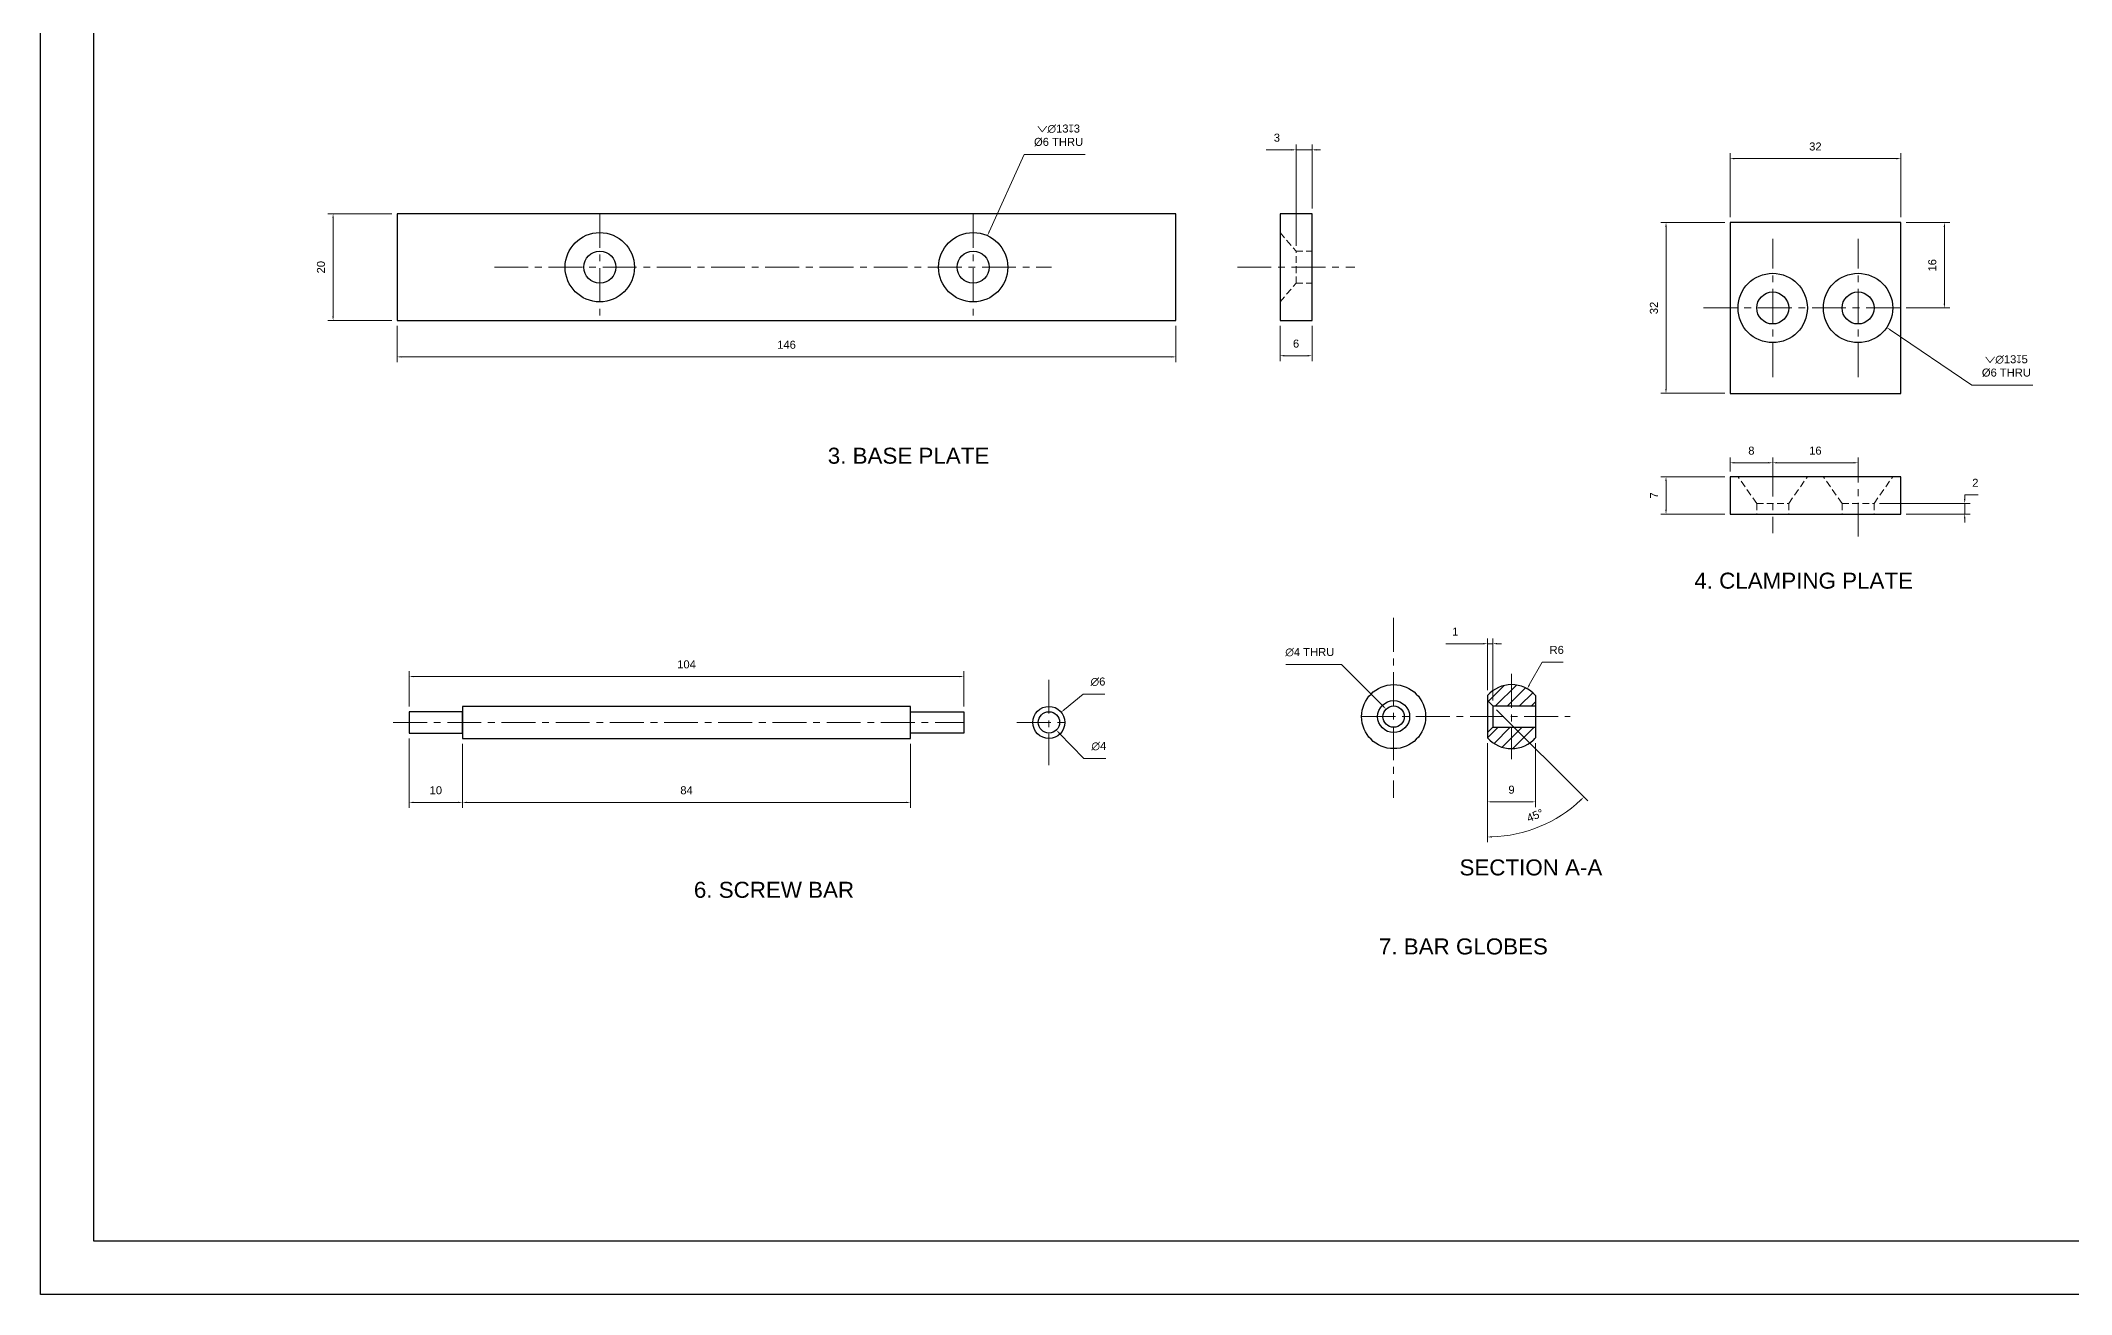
# Model space of a CAD drawing. Header units: millimetres. Extents: x -168 to 552, y -392 to 78.
# Drawn here: x -168.5 to 212.2, y -392 to -157 of the extents above; entities that cross this region are included whole.
import ezdxf

# ---------------------------------------------------------------- set-up
doc = ezdxf.new("R2010")
doc.units = ezdxf.units.MM
doc.linetypes.add('CENTER', pattern=[50.8, 31.75, -6.35, 6.35, -6.35])
doc.linetypes.add('HIDDEN', pattern=[9.525, 6.35, -3.175])
for name, color, linetype, lineweight in [('centerline', 1, 'CENTER', 15), ('dimension line', 3, 'Continuous', 15), ('hidden line', 4, 'HIDDEN', 15)]:
    doc.layers.add(name, color=color, linetype=linetype, lineweight=lineweight)
doc.layers.add('TEXT', color=254, linetype='Continuous')
doc.styles.get("Standard").update_dxf_attribs({"font": 'arial.ttf'})
doc.dimstyles.new('AM_ISO$0', dxfattribs={"dimtxt": 1.5, "dimasz": 0.8, "dimexe": 1, "dimexo": 1, "dimgap": 1.5, "dimtad": 1, "dimtoh": 1, "dimdec": 3, "dimdsep": 46, "dimtxsty": 'Standard', "dimcen": 0, "dimclrd": 256, "dimclre": 256, "dimclrt": 256, "dimadec": 0, "dimazin": 2, "dimtp": 0.1, "dimtm": 0.1, "dimtfac": 0.71, "dimtdec": 3, "dimtmove": 0, "dimatfit": 3, "dimfxl": 1, "dimtfill": 1, "dimlwd": -1, "dimlwe": -1, "dimarcsym": 1})
doc.dimstyles.new('AM_ISO$2', dxfattribs={"dimtxt": 1.5, "dimasz": 0.8, "dimexe": 1, "dimexo": 1, "dimgap": 1.5, "dimtad": 1, "dimtoh": 1, "dimdec": 3, "dimdsep": 46, "dimtxsty": 'Standard', "dimcen": 0, "dimclrd": 256, "dimclre": 256, "dimclrt": 256, "dimadec": 0, "dimazin": 2, "dimtp": 0.1, "dimtm": 0.1, "dimtfac": 0.71, "dimtdec": 3, "dimtmove": 0, "dimatfit": 3, "dimfxl": 1, "dimtfill": 1, "dimlwd": -1, "dimlwe": -1, "dimarcsym": 1})
doc.dimstyles.new('AM_ISO$3', dxfattribs={"dimtxt": 1.5, "dimasz": 0.8, "dimexe": 1, "dimexo": 1, "dimgap": 1.5, "dimtad": 1, "dimtoh": 1, "dimdec": 3, "dimdsep": 46, "dimtxsty": 'Standard', "dimcen": 0, "dimclrd": 256, "dimclre": 256, "dimclrt": 256, "dimadec": 0, "dimazin": 2, "dimtp": 0.1, "dimtm": 0.1, "dimtfac": 0.71, "dimtdec": 3, "dimtofl": 0, "dimtmove": 0, "dimatfit": 0, "dimfxl": 1, "dimtfill": 1, "dimlwd": -1, "dimlwe": -1, "dimarcsym": 1})
doc.dimstyles.new('AM_ISO$4', dxfattribs={"dimtxt": 1.5, "dimasz": 0.8, "dimexe": 1, "dimexo": 1, "dimgap": 1.5, "dimtad": 1, "dimtoh": 1, "dimdec": 3, "dimdsep": 46, "dimtxsty": 'Standard', "dimcen": 0, "dimclrd": 256, "dimclre": 256, "dimclrt": 256, "dimadec": 0, "dimazin": 2, "dimtp": 0.1, "dimtm": 0.1, "dimtfac": 0.71, "dimtdec": 3, "dimtofl": 0, "dimtmove": 0, "dimatfit": 0, "dimfxl": 1, "dimtfill": 1, "dimlwd": -1, "dimlwe": -1, "dimarcsym": 1})

# ---------------------------------------------------------------- blocks, each defined once
blk = doc.blocks.new('*D44')
at = {"layer": 'Defpoints', "color": 0, "transparency": 16777216}
for p in [(-101.65, -209.45), (44.35, -209.45), (44.35, -216.26)]:
    blk.add_point(p, dxfattribs=at)
at = {"layer": 'dimension line', "transparency": 16777216}
for p, q in [((-101.65, -210.45), (-101.65, -217.26)), ((44.35, -210.45), (44.35, -217.26)), ((-100.85, -216.26), (43.55, -216.26))]:
    blk.add_line(p, q, dxfattribs=at)
for points in [[(-100.85, -216.12), (-100.85, -216.39), (-101.65, -216.26)], [(43.55, -216.12), (43.55, -216.39), (44.35, -216.26)]]:
    blk.add_solid(points, dxfattribs=at)
at = {"layer": 'dimension line', "transparency": 16777216, "insert": (-28.65, -213.99), "char_height": 1.5, "attachment_point": 5, "bg_fill": 3, "box_fill_scale": 1.1, "bg_fill_color": 256, "bg_fill_true_color": 13158600, "bg_fill_transparency": 0}
blk.add_mtext('146', dxfattribs=at)
blk = doc.blocks.new('*D45')
at = {"layer": 'Defpoints', "color": 0, "transparency": 16777216}
for p in [(-113.65, -189.45), (-101.65, -189.45), (-101.65, -209.45)]:
    blk.add_point(p, dxfattribs=at)
at = {"layer": 'dimension line', "transparency": 16777216}
for p, q in [((-102.65, -189.45), (-114.65, -189.45)), ((-113.65, -208.65), (-113.65, -190.25)), ((-102.65, -209.45), (-114.65, -209.45))]:
    blk.add_line(p, q, dxfattribs=at)
for points in [[(-113.79, -190.25), (-113.52, -190.25), (-113.65, -189.45)], [(-113.79, -208.65), (-113.52, -208.65), (-113.65, -209.45)]]:
    blk.add_solid(points, dxfattribs=at)
at = {"layer": 'dimension line', "transparency": 16777216, "insert": (-115.92, -199.45), "char_height": 1.5, "attachment_point": 5, "rotation": 90, "bg_fill": 3, "box_fill_scale": 1.1, "bg_fill_color": 256, "bg_fill_true_color": 13158600, "bg_fill_transparency": 0}
blk.add_mtext('20', dxfattribs=at)
blk = doc.blocks.new('*D46')
at = {"layer": 'Defpoints', "color": 0, "transparency": 16777216}
for p in [(63.88, -209.45), (69.88, -209.45), (69.88, -216.04)]:
    blk.add_point(p, dxfattribs=at)
at = {"layer": 'dimension line', "transparency": 16777216}
for p, q in [((63.88, -210.45), (63.88, -217.04)), ((69.88, -210.45), (69.88, -217.04)), ((64.68, -216.04), (69.08, -216.04))]:
    blk.add_line(p, q, dxfattribs=at)
for points in [[(64.68, -215.91), (64.68, -216.18), (63.88, -216.04)], [(69.08, -215.91), (69.08, -216.18), (69.88, -216.04)]]:
    blk.add_solid(points, dxfattribs=at)
at = {"layer": 'dimension line', "transparency": 16777216, "insert": (66.88, -213.78), "char_height": 1.5, "attachment_point": 5, "bg_fill": 3, "box_fill_scale": 1.1, "bg_fill_color": 256, "bg_fill_true_color": 13158600, "bg_fill_transparency": 0}
blk.add_mtext('6', dxfattribs=at)
blk = doc.blocks.new('*D47')
at = {"layer": 'Defpoints', "color": 0, "transparency": 16777216}
for p in [(66.88, -177.45), (69.88, -189.45), (66.88, -196.45)]:
    blk.add_point(p, dxfattribs=at)
at = {"layer": 'dimension line', "transparency": 16777216}
for p, q in [((66.08, -177.45), (61.29, -177.45)), ((66.88, -195.45), (66.88, -176.45)), ((69.88, -177.45), (66.88, -177.45)), ((69.88, -188.45), (69.88, -176.45)), ((70.68, -177.45), (71.48, -177.45))]:
    blk.add_line(p, q, dxfattribs=at)
for points in [[(66.08, -177.32), (66.08, -177.58), (66.88, -177.45)], [(70.68, -177.32), (70.68, -177.58), (69.88, -177.45)]]:
    blk.add_solid(points, dxfattribs=at)
at = {"layer": 'dimension line', "transparency": 16777216, "insert": (63.29, -175.18), "char_height": 1.5, "attachment_point": 5, "bg_fill": 3, "box_fill_scale": 1.1, "bg_fill_color": 256, "bg_fill_true_color": 13158600, "bg_fill_transparency": 0}
blk.add_mtext('3', dxfattribs=at)
blk = doc.blocks.new('*D48')
at = {"layer": 'Defpoints', "color": 0, "transparency": 16777216}
for p in [(9.02, -193.53), (3.68, -205.38)]:
    blk.add_point(p, dxfattribs=at)
at = {"layer": 'dimension line', "transparency": 16777216}
for p, q in [((9.35, -192.8), (15.88, -178.32)), ((15.88, -178.32), (27.34, -178.32))]:
    blk.add_line(p, q, dxfattribs=at)
blk.add_solid([(9.23, -192.74), (9.47, -192.85), (9.02, -193.53)], dxfattribs=at)
at = {"layer": 'dimension line', "transparency": 16777216, "insert": (22.36, -174.74), "char_height": 1.5, "attachment_point": 5, "bg_fill": 3, "box_fill_scale": 1.1, "bg_fill_color": 256, "bg_fill_true_color": 13158600, "bg_fill_transparency": 0}
blk.add_mtext('{\\Famgdt|c0;w}∅13{\\Famgdt|c0;x}3^J%%C6 THRU', dxfattribs=at)
blk = doc.blocks.new('*D49')
at = {"layer": 'Defpoints', "color": 0, "transparency": 16777216}
for p in [(136.24, -191.09), (148.24, -191.09), (148.24, -223.09)]:
    blk.add_point(p, dxfattribs=at)
at = {"layer": 'dimension line', "transparency": 16777216}
for p, q in [((147.24, -191.09), (135.24, -191.09)), ((136.24, -222.29), (136.24, -191.89)), ((147.24, -223.09), (135.24, -223.09))]:
    blk.add_line(p, q, dxfattribs=at)
for points in [[(136.1, -191.89), (136.37, -191.89), (136.24, -191.09)], [(136.1, -222.29), (136.37, -222.29), (136.24, -223.09)]]:
    blk.add_solid(points, dxfattribs=at)
at = {"layer": 'dimension line', "transparency": 16777216, "insert": (133.97, -207.09), "char_height": 1.5, "attachment_point": 5, "rotation": 90, "bg_fill": 3, "box_fill_scale": 1.1, "bg_fill_color": 256, "bg_fill_true_color": 13158600, "bg_fill_transparency": 0}
blk.add_mtext('32', dxfattribs=at)
blk = doc.blocks.new('*D50')
at = {"layer": 'Defpoints', "color": 0, "transparency": 16777216}
for p in [(180.24, -179.09), (148.24, -191.09), (180.24, -191.09)]:
    blk.add_point(p, dxfattribs=at)
at = {"layer": 'dimension line', "transparency": 16777216}
for p, q in [((148.24, -190.09), (148.24, -178.09)), ((180.24, -190.09), (180.24, -178.09)), ((149.04, -179.09), (179.44, -179.09))]:
    blk.add_line(p, q, dxfattribs=at)
for points in [[(149.04, -178.96), (149.04, -179.23), (148.24, -179.09)], [(179.44, -178.96), (179.44, -179.23), (180.24, -179.09)]]:
    blk.add_solid(points, dxfattribs=at)
at = {"layer": 'dimension line', "transparency": 16777216, "insert": (164.24, -176.83), "char_height": 1.5, "attachment_point": 5, "bg_fill": 3, "box_fill_scale": 1.1, "bg_fill_color": 256, "bg_fill_true_color": 13158600, "bg_fill_transparency": 0}
blk.add_mtext('32', dxfattribs=at)
blk = doc.blocks.new('*D51')
at = {"layer": 'Defpoints', "color": 0, "transparency": 16777216}
for p in [(180.24, -191.09), (188.43, -191.09), (180.24, -207.09)]:
    blk.add_point(p, dxfattribs=at)
at = {"layer": 'dimension line', "transparency": 16777216}
for p, q in [((181.24, -191.09), (189.43, -191.09)), ((188.43, -206.29), (188.43, -191.89)), ((181.24, -207.09), (189.43, -207.09))]:
    blk.add_line(p, q, dxfattribs=at)
for points in [[(188.29, -191.89), (188.56, -191.89), (188.43, -191.09)], [(188.29, -206.29), (188.56, -206.29), (188.43, -207.09)]]:
    blk.add_solid(points, dxfattribs=at)
at = {"layer": 'dimension line', "transparency": 16777216, "insert": (186.16, -199.09), "char_height": 1.5, "attachment_point": 5, "rotation": 90, "bg_fill": 3, "box_fill_scale": 1.1, "bg_fill_color": 256, "bg_fill_true_color": 13158600, "bg_fill_transparency": 0}
blk.add_mtext('16', dxfattribs=at)
blk = doc.blocks.new('*D52')
at = {"layer": 'Defpoints', "color": 0, "transparency": 16777216}
for p in [(148.24, -238.72), (156.24, -236.11), (156.24, -238.72)]:
    blk.add_point(p, dxfattribs=at)
at = {"layer": 'dimension line', "transparency": 16777216}
for p, q in [((148.24, -237.72), (148.24, -235.11)), ((156.24, -237.72), (156.24, -235.11)), ((149.04, -236.11), (155.44, -236.11))]:
    blk.add_line(p, q, dxfattribs=at)
for points in [[(149.04, -235.97), (149.04, -236.24), (148.24, -236.11)], [(155.44, -235.97), (155.44, -236.24), (156.24, -236.11)]]:
    blk.add_solid(points, dxfattribs=at)
at = {"layer": 'dimension line', "transparency": 16777216, "insert": (152.24, -233.84), "char_height": 1.5, "attachment_point": 5, "bg_fill": 3, "box_fill_scale": 1.1, "bg_fill_color": 256, "bg_fill_true_color": 13158600, "bg_fill_transparency": 0}
blk.add_mtext('8', dxfattribs=at)
blk = doc.blocks.new('*D53')
at = {"layer": 'Defpoints', "color": 0, "transparency": 16777216}
for p in [(156.24, -238.72), (172.24, -236.11), (172.24, -238.72)]:
    blk.add_point(p, dxfattribs=at)
at = {"layer": 'dimension line', "transparency": 16777216}
for p, q in [((156.24, -237.72), (156.24, -235.11)), ((172.24, -237.72), (172.24, -235.11)), ((157.04, -236.11), (171.44, -236.11))]:
    blk.add_line(p, q, dxfattribs=at)
for points in [[(157.04, -235.97), (157.04, -236.24), (156.24, -236.11)], [(171.44, -235.97), (171.44, -236.24), (172.24, -236.11)]]:
    blk.add_solid(points, dxfattribs=at)
at = {"layer": 'dimension line', "transparency": 16777216, "insert": (164.24, -233.84), "char_height": 1.5, "attachment_point": 5, "bg_fill": 3, "box_fill_scale": 1.1, "bg_fill_color": 256, "bg_fill_true_color": 13158600, "bg_fill_transparency": 0}
blk.add_mtext('16', dxfattribs=at)
blk = doc.blocks.new('*D54')
at = {"layer": 'Defpoints', "color": 0, "transparency": 16777216}
for p in [(148.24, -238.72), (136.24, -245.72), (148.24, -245.72)]:
    blk.add_point(p, dxfattribs=at)
at = {"layer": 'dimension line', "transparency": 16777216}
for p, q in [((147.24, -238.72), (135.24, -238.72)), ((136.24, -239.52), (136.24, -244.92)), ((147.24, -245.72), (135.24, -245.72))]:
    blk.add_line(p, q, dxfattribs=at)
for points in [[(136.1, -239.52), (136.37, -239.52), (136.24, -238.72)], [(136.1, -244.92), (136.37, -244.92), (136.24, -245.72)]]:
    blk.add_solid(points, dxfattribs=at)
at = {"layer": 'dimension line', "transparency": 16777216, "insert": (133.99, -242.22), "char_height": 1.5, "attachment_point": 5, "rotation": 90, "bg_fill": 3, "box_fill_scale": 1.1, "bg_fill_color": 256, "bg_fill_true_color": 13158600, "bg_fill_transparency": 0}
blk.add_mtext('7', dxfattribs=at)
blk = doc.blocks.new('*D55')
at = {"layer": 'Defpoints', "color": 0, "transparency": 16777216}
for p in [(175.24, -243.72), (180.24, -245.72), (192.24, -243.72)]:
    blk.add_point(p, dxfattribs=at)
at = {"layer": 'dimension line', "transparency": 16777216}
for p, q in [((192.24, -242.92), (192.24, -242.12)), ((192.24, -242.12), (194.73, -242.12)), ((176.24, -243.72), (193.24, -243.72)), ((181.24, -245.72), (193.24, -245.72)), ((192.24, -245.72), (192.24, -243.72)), ((192.24, -246.52), (192.24, -247.32))]:
    blk.add_line(p, q, dxfattribs=at)
for points in [[(192.1, -242.92), (192.37, -242.92), (192.24, -243.72)], [(192.1, -246.52), (192.37, -246.52), (192.24, -245.72)]]:
    blk.add_solid(points, dxfattribs=at)
at = {"layer": 'dimension line', "transparency": 16777216, "insert": (194.23, -239.86), "char_height": 1.5, "attachment_point": 5, "bg_fill": 3, "box_fill_scale": 1.1, "bg_fill_color": 256, "bg_fill_true_color": 13158600, "bg_fill_transparency": 0}
blk.add_mtext('2', dxfattribs=at)
blk = doc.blocks.new('*D56')
at = {"layer": 'Defpoints', "color": 0, "transparency": 16777216}
for p in [(166.86, -203.44), (177.61, -210.74)]:
    blk.add_point(p, dxfattribs=at)
at = {"layer": 'dimension line', "transparency": 16777216}
for p, q in [((178.28, -211.19), (193.56, -221.57)), ((193.56, -221.57), (205.03, -221.57))]:
    blk.add_line(p, q, dxfattribs=at)
blk.add_solid([(178.35, -211.08), (178.2, -211.3), (177.61, -210.74)], dxfattribs=at)
at = {"layer": 'dimension line', "transparency": 16777216, "insert": (200.05, -217.98), "char_height": 1.5, "attachment_point": 5, "bg_fill": 3, "box_fill_scale": 1.1, "bg_fill_color": 256, "bg_fill_true_color": 13158600, "bg_fill_transparency": 0}
blk.add_mtext('{\\Famgdt|c0;w}∅13{\\Famgdt|c0;x}5^J%%C6 THRU', dxfattribs=at)
blk = doc.blocks.new('*D57')
at = {"layer": 'Defpoints', "color": 0, "transparency": 16777216}
for p in [(-99.39, -286.77), (-89.39, -287.77), (-89.39, -299.77)]:
    blk.add_point(p, dxfattribs=at)
at = {"layer": 'dimension line', "transparency": 16777216}
for p, q in [((-99.39, -287.77), (-99.39, -300.77)), ((-89.39, -288.77), (-89.39, -300.77)), ((-98.59, -299.77), (-90.19, -299.77))]:
    blk.add_line(p, q, dxfattribs=at)
for points in [[(-98.59, -299.64), (-98.59, -299.9), (-99.39, -299.77)], [(-90.19, -299.64), (-90.19, -299.9), (-89.39, -299.77)]]:
    blk.add_solid(points, dxfattribs=at)
at = {"layer": 'dimension line', "transparency": 16777216, "insert": (-94.39, -297.5), "char_height": 1.5, "attachment_point": 5, "bg_fill": 3, "box_fill_scale": 1.1, "bg_fill_color": 256, "bg_fill_true_color": 13158600, "bg_fill_transparency": 0}
blk.add_mtext('10', dxfattribs=at)
blk = doc.blocks.new('*D58')
at = {"layer": 'Defpoints', "color": 0, "transparency": 16777216}
for p in [(-89.39, -287.77), (-5.39, -287.77), (-5.39, -299.77)]:
    blk.add_point(p, dxfattribs=at)
at = {"layer": 'dimension line', "transparency": 16777216}
for p, q in [((-89.39, -288.77), (-89.39, -300.77)), ((-5.39, -288.77), (-5.39, -300.77)), ((-88.59, -299.77), (-6.19, -299.77))]:
    blk.add_line(p, q, dxfattribs=at)
for points in [[(-88.59, -299.64), (-88.59, -299.9), (-89.39, -299.77)], [(-6.19, -299.64), (-6.19, -299.9), (-5.39, -299.77)]]:
    blk.add_solid(points, dxfattribs=at)
at = {"layer": 'dimension line', "transparency": 16777216, "insert": (-47.39, -297.5), "char_height": 1.5, "attachment_point": 5, "bg_fill": 3, "box_fill_scale": 1.1, "bg_fill_color": 256, "bg_fill_true_color": 13158600, "bg_fill_transparency": 0}
blk.add_mtext('84', dxfattribs=at)
blk = doc.blocks.new('*D59')
at = {"layer": 'Defpoints', "color": 0, "transparency": 16777216}
for p in [(4.61, -276.17), (-99.39, -282.77), (4.61, -282.77)]:
    blk.add_point(p, dxfattribs=at)
at = {"layer": 'dimension line', "transparency": 16777216}
for p, q in [((-99.39, -281.77), (-99.39, -275.17)), ((-98.59, -276.17), (3.81, -276.17)), ((4.61, -281.77), (4.61, -275.17))]:
    blk.add_line(p, q, dxfattribs=at)
for points in [[(-98.59, -276.04), (-98.59, -276.3), (-99.39, -276.17)], [(3.81, -276.04), (3.81, -276.3), (4.61, -276.17)]]:
    blk.add_solid(points, dxfattribs=at)
at = {"layer": 'dimension line', "transparency": 16777216, "insert": (-47.39, -273.9), "char_height": 1.5, "attachment_point": 5, "bg_fill": 3, "box_fill_scale": 1.1, "bg_fill_color": 256, "bg_fill_true_color": 13158600, "bg_fill_transparency": 0}
blk.add_mtext('104', dxfattribs=at)
blk = doc.blocks.new('*D60')
at = {"layer": 'Defpoints', "color": 0, "transparency": 16777216}
for p in [(22.85, -282.85), (18.24, -286.69)]:
    blk.add_point(p, dxfattribs=at)
at = {"layer": 'dimension line', "transparency": 16777216}
for p, q in [((23.47, -282.34), (26.94, -279.47)), ((26.94, -279.47), (31.05, -279.47))]:
    blk.add_line(p, q, dxfattribs=at)
blk.add_solid([(23.38, -282.24), (23.55, -282.45), (22.85, -282.85)], dxfattribs=at)
at = {"layer": 'dimension line', "transparency": 16777216, "insert": (29.74, -277.16), "char_height": 1.5, "attachment_point": 5, "bg_fill": 3, "box_fill_scale": 1.1, "bg_fill_color": 256, "bg_fill_true_color": 13158600, "bg_fill_transparency": 0}
blk.add_mtext('∅6', dxfattribs=at)
blk = doc.blocks.new('*D61')
at = {"layer": 'Defpoints', "color": 0, "transparency": 16777216}
for p in [(19.15, -283.33), (21.93, -286.21)]:
    blk.add_point(p, dxfattribs=at)
at = {"layer": 'dimension line', "transparency": 16777216}
for p, q in [((22.49, -286.78), (27.09, -291.54)), ((27.09, -291.54), (31.2, -291.54))]:
    blk.add_line(p, q, dxfattribs=at)
blk.add_solid([(22.59, -286.69), (22.39, -286.88), (21.93, -286.21)], dxfattribs=at)
at = {"layer": 'dimension line', "transparency": 16777216, "insert": (29.9, -289.23), "char_height": 1.5, "attachment_point": 5, "bg_fill": 3, "box_fill_scale": 1.1, "bg_fill_color": 256, "bg_fill_true_color": 13158600, "bg_fill_transparency": 0}
blk.add_mtext('∅4', dxfattribs=at)
blk = doc.blocks.new('*D62')
at = {"layer": 'Defpoints', "color": 0, "transparency": 16777216}
for p in [(110.21, -278.46), (107.27, -283.69)]:
    blk.add_point(p, dxfattribs=at)
at = {"layer": 'dimension line', "transparency": 16777216}
for p, q in [((110.61, -277.76), (113.03, -273.45)), ((113.03, -273.45), (116.95, -273.45))]:
    blk.add_line(p, q, dxfattribs=at)
blk.add_solid([(110.49, -277.7), (110.72, -277.83), (110.21, -278.46)], dxfattribs=at)
at = {"layer": 'dimension line', "transparency": 16777216, "insert": (115.74, -271.19), "char_height": 1.5, "attachment_point": 5, "bg_fill": 3, "box_fill_scale": 1.1, "bg_fill_color": 256, "bg_fill_true_color": 13158600, "bg_fill_transparency": 0}
blk.add_mtext('R6', dxfattribs=at)
blk = doc.blocks.new('*D63')
at = {"layer": 'Defpoints', "color": 0, "transparency": 16777216}
for p in [(83.76, -282.28), (86.59, -285.11)]:
    blk.add_point(p, dxfattribs=at)
at = {"layer": 'dimension line', "transparency": 16777216}
for p, q in [((75.42, -273.93), (64.98, -273.93)), ((83.2, -281.71), (75.42, -273.93))]:
    blk.add_line(p, q, dxfattribs=at)
blk.add_solid([(83.29, -281.62), (83.1, -281.81), (83.76, -282.28)], dxfattribs=at)
at = {"layer": 'dimension line', "transparency": 16777216, "insert": (69.45, -271.62), "char_height": 1.5, "attachment_point": 5, "bg_fill": 3, "box_fill_scale": 1.1, "bg_fill_color": 256, "bg_fill_true_color": 13158600, "bg_fill_transparency": 0}
blk.add_mtext('∅4 THRU', dxfattribs=at)
blk = doc.blocks.new('*D64')
at = {"layer": 'Defpoints', "color": 0, "transparency": 16777216}
for p in [(102.77, -287.66), (111.77, -287.66), (111.77, -299.66)]:
    blk.add_point(p, dxfattribs=at)
at = {"layer": 'dimension line', "transparency": 16777216}
for p, q in [((102.77, -288.66), (102.77, -300.66)), ((111.77, -288.66), (111.77, -300.66)), ((103.57, -299.66), (110.97, -299.66))]:
    blk.add_line(p, q, dxfattribs=at)
for points in [[(103.57, -299.53), (103.57, -299.79), (102.77, -299.66)], [(110.97, -299.53), (110.97, -299.79), (111.77, -299.66)]]:
    blk.add_solid(points, dxfattribs=at)
at = {"layer": 'dimension line', "transparency": 16777216, "insert": (107.27, -297.39), "char_height": 1.5, "attachment_point": 5, "bg_fill": 3, "box_fill_scale": 1.1, "bg_fill_color": 256, "bg_fill_true_color": 13158600, "bg_fill_transparency": 0}
blk.add_mtext('9', dxfattribs=at)
blk = doc.blocks.new('*D65')
at = {"layer": 'Defpoints', "color": 0, "transparency": 16777216}
for p in [(103.77, -270.02), (102.77, -279.72), (103.77, -281.69)]:
    blk.add_point(p, dxfattribs=at)
at = {"layer": 'dimension line', "transparency": 16777216}
for p, q in [((101.97, -270.02), (94.94, -270.02)), ((102.77, -278.72), (102.77, -269.02)), ((103.77, -270.02), (102.77, -270.02)), ((103.77, -280.69), (103.77, -269.02)), ((104.57, -270.02), (105.37, -270.02))]:
    blk.add_line(p, q, dxfattribs=at)
for points in [[(101.97, -269.89), (101.97, -270.15), (102.77, -270.02)], [(104.57, -269.89), (104.57, -270.15), (103.77, -270.02)]]:
    blk.add_solid(points, dxfattribs=at)
at = {"layer": 'dimension line', "transparency": 16777216, "insert": (96.72, -267.77), "char_height": 1.5, "attachment_point": 5, "bg_fill": 3, "box_fill_scale": 1.1, "bg_fill_color": 256, "bg_fill_true_color": 13158600, "bg_fill_transparency": 0}
blk.add_mtext('1', dxfattribs=at)
blk = doc.blocks.new('*D66')
at = {"layer": 'Defpoints', "color": 0, "transparency": 16777216}
for p in [(102.77, -279.72), (102.77, -280.69), (103.77, -281.69), (102.77, -287.66)]:
    blk.add_point(p, dxfattribs=at)
at = {"layer": 'dimension line', "transparency": 16777216}
for p, q in [((104.48, -282.4), (121.55, -299.47)), ((102.77, -288.66), (102.77, -307.25))]:
    blk.add_line(p, q, dxfattribs=at)
blk.add_arc((102.77, -280.69), 25.55, 271.7938, 313.2062, dxfattribs=at)
for points in [[(120.18, -299.22), (120.36, -299.41), (120.84, -298.76)], [(103.57, -306.37), (103.57, -306.1), (102.77, -306.25)]]:
    blk.add_solid(points, dxfattribs=at)
at = {"layer": 'dimension line', "transparency": 16777216, "insert": (111.69, -302.21), "char_height": 1.5, "attachment_point": 5, "rotation": 22.5, "bg_fill": 3, "box_fill_scale": 1.1, "bg_fill_color": 256, "bg_fill_true_color": 13158600, "bg_fill_transparency": 0}
blk.add_mtext('45°', dxfattribs=at)
at = {"layer": 'Defpoints', "color": 0, "transparency": 16777216}
blk.add_point((109.39, -305.38), dxfattribs=at)

msp = doc.modelspace()

# ---------------------------------------------------------------- hatches: boundary and pattern name
h = msp.add_hatch()
h.set_pattern_fill('ANSI31', color=256, scale=0.5)
h.set_pattern_definition([(45, (169.7123, -202.792), (-1.122532, 1.122532), [])])
h.paths.add_polyline_path([(107.2726, -277.6922, 0.21525044), (102.7726, -279.7235), (102.7726, -280.6922), (103.7726, -281.6922), (107.2726, -281.6922)])
h.paths.add_polyline_path([(107.2726, -277.6922), (107.2726, -281.6922), (111.7726, -281.6922), (111.7726, -279.7235, 0.21525044)])
h.paths.add_polyline_path([(107.2726, -285.6922), (103.7726, -285.6922), (102.7726, -286.6922), (102.7726, -287.6608, 0.21525044), (107.2726, -289.6922)])
h.paths.add_polyline_path([(111.7726, -285.6922), (107.2726, -285.6922), (107.2726, -289.6922, 0.21525044), (111.7726, -287.6608)])

# ---------------------------------------------------------------- linework, layer by layer
for p, q in [((69.8767, -189.4512), (63.8767, -189.4512)), ((63.8767, -189.4512), (63.8767, -209.4512)), ((69.8767, -209.4512), (69.8767, -189.4512)), ((180.2363, -191.094), (148.2363, -191.094)), ((148.2363, -191.094), (148.2363, -223.094)), ((180.2363, -223.094), (180.2363, -191.094)), ((63.8767, -209.4512), (69.8767, -209.4512)), ((148.2363, -223.094), (180.2363, -223.094)), ((180.2363, -238.715), (148.2363, -238.715)), ((148.2363, -238.715), (148.2363, -245.715)), ((180.2363, -245.715), (180.2363, -238.715)), ((148.2363, -245.715), (180.2363, -245.715)), ((102.7726, -280.6922), (103.7726, -281.6922)), ((103.7726, -281.6922), (111.7726, -281.6922)), ((102.7726, -286.6922), (103.7726, -285.6922)), ((103.7726, -285.6922), (111.7726, -285.6922))]:
    msp.add_line(p, q)
at = {"ltscale": 0.2}
for p, q in [((102.7726, -279.7235), (102.7726, -287.6608)), ((103.7726, -281.6922), (103.7726, -285.6922)), ((111.7726, -279.7235), (111.7726, -287.6608))]:
    msp.add_line(p, q, dxfattribs=at)
for points in [[(-101.652, -209.4512), (44.348, -209.4512), (44.348, -189.4512), (-101.652, -189.4512)], [(-99.3909, -286.7699), (-89.3909, -286.7699), (-89.3909, -282.7699), (-99.3909, -282.7699)], [(-89.3909, -287.7699), (-5.3909, -287.7699), (-5.3909, -281.7699), (-89.3909, -281.7699)], [(4.6091, -286.7699), (-5.3909, -286.7699), (-5.3909, -282.7699), (4.6091, -282.7699)]]:
    msp.add_lwpolyline(points, close=True)
for centre, radius in [((-63.652, -199.4512), 6.5), ((6.348, -199.4512), 6.5), ((-63.652, -199.4512), 3), ((6.348, -199.4512), 3), ((156.2363, -207.094), 6.5), ((172.2363, -207.094), 6.5), ((156.2363, -207.094), 3), ((172.2363, -207.094), 3), ((85.178, -283.6922), 6), ((85.178, -283.6922), 3), ((85.178, -283.6922), 2), ((20.5438, -284.7699), 3), ((20.5438, -284.7699), 2)]:
    msp.add_circle(centre, radius)
for start, end in [(41.409622, 138.590378), (221.409622, 318.590378)]:
    msp.add_arc((107.2726, -283.6922), 6, start, end)
at = {"layer": 'centerline', "ltscale": 0.2}
for p, q in [((-63.652, -189.4512), (-63.652, -209.4512)), ((6.348, -189.4512), (6.348, -209.4512)), ((156.2363, -220.0429), (156.2363, -194.1451)), ((172.2363, -220.0429), (172.2363, -194.1451)), ((-83.4214, -199.4512), (21.0271, -199.4512)), ((55.8767, -199.4512), (77.8767, -199.4512)), ((143.2874, -207.094), (188.4093, -207.094)), ((172.2363, -249.955), (172.2363, -235.683)), ((156.2363, -236.1053), (156.2363, -249.3217)), ((85.178, -265.1898), (85.178, -298.8877)), ((20.5438, -276.7699), (20.5438, -292.7699)), ((107.2726, -275.6922), (107.2726, -291.6922)), ((-102.3909, -284.7699), (4.6091, -284.7699)), ((14.5438, -284.7699), (23.5438, -284.7699)), ((79.178, -283.6922), (118.2846, -283.6922))]:
    msp.add_line(p, q, dxfattribs=at)
at = {"layer": 'hidden line', "ltscale": 0.2}
for p, q in [((63.8767, -192.9512), (66.8767, -196.4512)), ((66.8767, -196.4512), (69.8767, -196.4512)), ((66.8767, -202.4512), (66.8767, -196.4512)), ((63.8767, -205.9512), (66.8767, -202.4512)), ((66.8767, -202.4512), (69.8767, -202.4512)), ((153.2363, -243.715), (149.7363, -238.715)), ((159.2363, -243.715), (162.7363, -238.715)), ((169.2363, -243.715), (165.7363, -238.715)), ((175.2363, -243.715), (178.7363, -238.715)), ((153.2363, -243.715), (153.2363, -245.715)), ((153.2363, -243.715), (159.2363, -243.715)), ((159.2363, -243.715), (159.2363, -245.715)), ((169.2363, -243.715), (175.2363, -243.715)), ((169.2363, -243.715), (169.2363, -245.715)), ((175.2363, -243.715), (175.2363, -245.715))]:
    msp.add_line(p, q, dxfattribs=at)

# ---------------------------------------------------------------- texts
at = {"layer": 'TEXT', "char_height": 3, "attachment_point": 1}
for s, width, insert in [('3. BASE PLATE', 31.69699, (-20.9123, -233.2805)), ('4. CLAMPING PLATE', 48.123513, (141.544, -256.7025)), ('SECTION A-A', 31.69699, (97.5187, -310.4496)), ('6. SCREW BAR', 31.69699, (-46.012, -314.6496)), ('7. BAR GLOBES', 31.69699, (82.4172, -325.2636))]:
    msp.add_mtext_dynamic_manual_height_columns(s, width=width, gutter_width=12.5, heights=[0], dxfattribs=dict(at, insert=insert))

# ---------------------------------------------------------------- next in the draw order: dimensions: what is measured, and where the dimension line sits
at = {"layer": 'dimension line'}
dim = msp.add_diameter_dim_2p(p1=(3.676, -205.3766), p2=(9.0201, -193.5259), text='{\\Famgdt|c0;w}<>{\\Famgdt|c0;x}3^J%%C6 THRU', dimstyle='AM_ISO$3', override={"dimpost": ''}, dxfattribs=at)
dim.commit()
dim.dimension.update_dxf_attribs({"geometry": '*D48', "text_midpoint": (22.3561, -178.3218), "dimtype": 163})
for base, p1, p2, picture, middle in [((66.8767, -177.4512), (69.8767, -189.4512), (66.8767, -196.4512), '*D47', (63.2855, -175.1849)), ((69.8767, -216.0448), (63.8767, -209.4512), (69.8767, -209.4512), '*D46', (66.8767, -213.779)), ((156.2363, -236.1053), (148.2363, -238.715), (156.2363, -238.715), '*D52', (152.2363, -233.8394)), ((4.6091, -276.1696), (-99.3909, -282.7699), (4.6091, -282.7699), '*D59', (-47.3909, -273.9038))]:
    dim = msp.add_linear_dim(base=base, p1=p1, p2=p2, dimstyle='AM_ISO$0', dxfattribs=at)
    dim.commit()
    dim.dimension.update_dxf_attribs({"geometry": picture, "text_midpoint": middle})
dim = msp.add_linear_dim(base=(136.2363, -191.094), p1=(148.2363, -223.094), p2=(148.2363, -191.094), angle=90, dimstyle='AM_ISO$0', override={"dimpost": ''}, dxfattribs=at)
dim.commit()
dim.dimension.update_dxf_attribs({"geometry": '*D49', "text_midpoint": (133.97, -207.094)})
for base, p1, p2, picture, middle in [((44.348, -216.2556), (-101.652, -209.4512), (44.348, -209.4512), '*D44', (-28.652, -213.9897)), ((-89.3909, -299.7699), (-99.3909, -286.7699), (-89.3909, -287.7699), '*D57', (-94.3909, -297.5041)), ((111.7726, -299.6608), (102.7726, -287.6608), (111.7726, -287.6608), '*D64', (107.2726, -297.3949))]:
    dim = msp.add_linear_dim(base=base, p1=p1, p2=p2, dimstyle='AM_ISO$0', override={"dimpost": ''}, dxfattribs=at)
    dim.commit()
    dim.dimension.update_dxf_attribs({"geometry": picture, "text_midpoint": middle})
dim = msp.add_linear_dim(base=(192.2363, -243.715), p1=(180.2363, -245.715), p2=(175.2363, -243.715), angle=90, dimstyle='AM_ISO$0', dxfattribs=at)
dim.commit()
dim.dimension.update_dxf_attribs({"geometry": '*D55', "text_midpoint": (194.2331, -239.862)})
dim = msp.add_diameter_dim_2p(p1=(86.5917, -285.1069), p2=(83.7643, -282.2774), text='<> THRU', dimstyle='AM_ISO$3', dxfattribs=at)
dim.commit()
dim.dimension.update_dxf_attribs({"geometry": '*D63', "text_midpoint": (69.4514, -273.9301), "dimtype": 163})
dim = msp.add_radius_dim(center=(107.2726, -283.6922), mpoint=(110.2135, -278.4623), dimstyle='AM_ISO$4', override={"dimpost": ''}, dxfattribs=at)
dim.commit()
dim.dimension.update_dxf_attribs({"geometry": '*D62', "text_midpoint": (115.7402, -273.4511), "dimtype": 164})
dim = msp.add_diameter_dim_2p(p1=(18.2351, -286.6856), p2=(22.8525, -282.8542), dimstyle='AM_ISO$3', dxfattribs=at)
dim.commit()
dim.dimension.update_dxf_attribs({"geometry": '*D60', "text_midpoint": (29.7423, -279.4665), "dimtype": 163})

# ---------------------------------------------------------------- next in the draw order: dimensions: what is measured, and where the dimension line sits
for base, p1, p2, picture, middle in [((180.2363, -179.094), (148.2363, -191.094), (180.2363, -191.094), '*D50', (164.2363, -176.8276)), ((172.2363, -236.1053), (156.2363, -238.715), (172.2363, -238.715), '*D53', (164.2363, -233.8394)), ((-5.3909, -299.7699), (-89.3909, -287.7699), (-5.3909, -287.7699), '*D58', (-47.3909, -297.5041))]:
    dim = msp.add_linear_dim(base=base, p1=p1, p2=p2, dimstyle='AM_ISO$0', dxfattribs=at)
    dim.commit()
    dim.dimension.update_dxf_attribs({"geometry": picture, "text_midpoint": middle})
for base, p1, p2, picture, middle in [((-113.652, -189.4512), (-101.652, -209.4512), (-101.652, -189.4512), '*D45', (-115.9178, -199.4512)), ((136.2363, -245.715), (148.2363, -238.715), (148.2363, -245.715), '*D54', (133.9863, -242.215))]:
    dim = msp.add_linear_dim(base=base, p1=p1, p2=p2, angle=90, dimstyle='AM_ISO$0', dxfattribs=at)
    dim.commit()
    dim.dimension.update_dxf_attribs({"geometry": picture, "text_midpoint": middle})
dim = msp.add_linear_dim(base=(103.7726, -270.0189), p1=(102.7726, -279.7235), p2=(103.7726, -281.6922), dimstyle='AM_ISO$0', dxfattribs=at)
dim.commit()
dim.dimension.update_dxf_attribs({"geometry": '*D65', "text_midpoint": (96.7201, -270.0189), "dimtype": 160})
dim = msp.add_diameter_dim_2p(p1=(19.1534, -283.3323), p2=(21.9342, -286.2075), dimstyle='AM_ISO$3', override={"dimpost": ''}, dxfattribs=at)
dim.commit()
dim.dimension.update_dxf_attribs({"geometry": '*D61', "text_midpoint": (29.8968, -291.5408), "dimtype": 163})

# ---------------------------------------------------------------- next in the draw order: dimensions: what is measured, and where the dimension line sits
dim = msp.add_linear_dim(base=(188.4278, -191.094), p1=(180.2363, -207.094), p2=(180.2363, -191.094), angle=90, dimstyle='AM_ISO$0', dxfattribs=at)
dim.commit()
dim.dimension.update_dxf_attribs({"geometry": '*D51', "text_midpoint": (186.1619, -199.094)})
dim = msp.add_angular_dim_2l(base=(109.3866, -305.376), line1=((102.7726, -280.6922), (103.7726, -281.6922)), line2=((102.7726, -279.7235), (102.7726, -287.6608)), dimstyle='AM_ISO$2', override={"dimpost": ''}, dxfattribs=at)
dim.commit()
dim.dimension.update_dxf_attribs({"geometry": '*D66', "text_midpoint": (111.686, -302.211)})

# ---------------------------------------------------------------- next in the draw order: dimensions: what is measured, and where the dimension line sits
dim = msp.add_diameter_dim_2p(p1=(166.8582, -203.4437), p2=(177.6145, -210.7444), text='{\\Famgdt|c0;w}<>{\\Famgdt|c0;x}5^J%%C6 THRU', dimstyle='AM_ISO$3', override={"dimpost": ''}, dxfattribs=at)
dim.commit()
dim.dimension.update_dxf_attribs({"geometry": '*D56', "text_midpoint": (200.0475, -221.5685), "dimtype": 163})

# ---------------------------------------------------------------- next in the draw order: linework, layer by layer
for points in [[(-168.4816, 78.0199), (551.5184, 78.0199), (551.5184, -391.9801), (-168.4816, -391.9801)], [(-158.4816, 68.0199), (541.5184, 68.0199), (541.5184, -381.9801), (-158.4816, -381.9801)]]:
    msp.add_lwpolyline(points, close=True)

doc.saveas('drawing.dxf')
